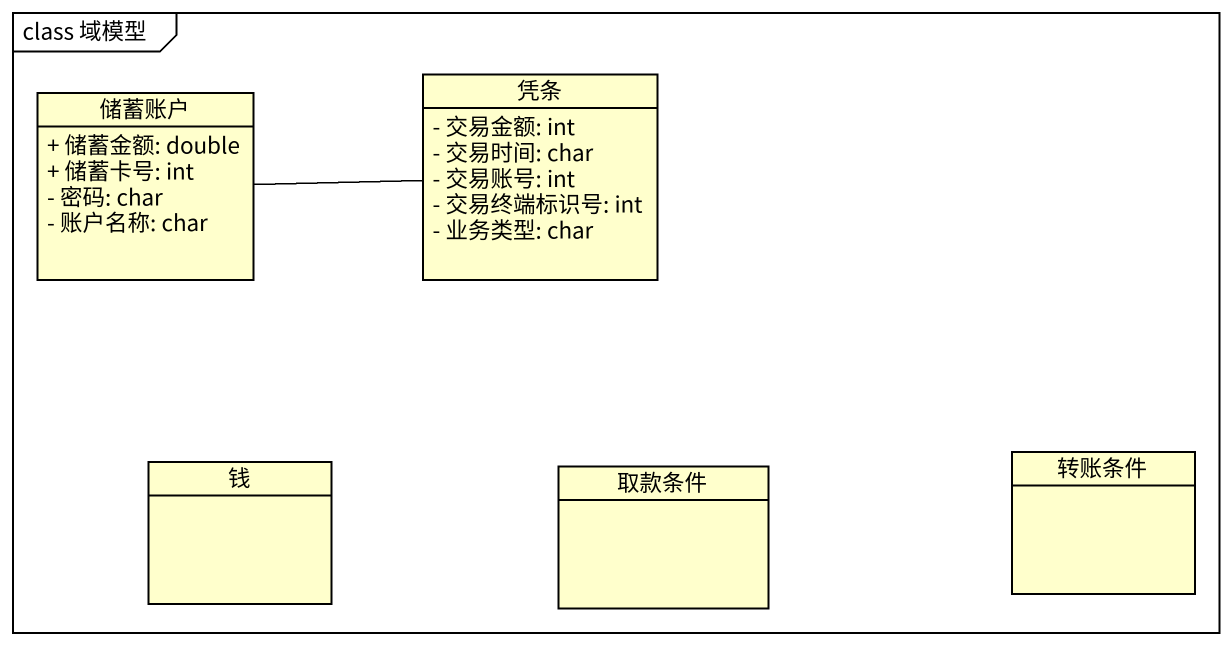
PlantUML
@startuml
mainframe class 域模型
hide circle
hide empty members
skinparam classAttributeIconSize 0
class 凭条 {
  - 交易金额: int
  - 交易时间: char
  - 交易账号: int
  - 交易终端标识号: int
  - 业务类型: char
}
class 储蓄账户 {
  + 储蓄金额: double
  + 储蓄卡号: int
  - 密码: char
  - 账户名称: char
}
class 转账条件
class 钱
class 取款条件
储蓄账户 -right- 凭条
@enduml
